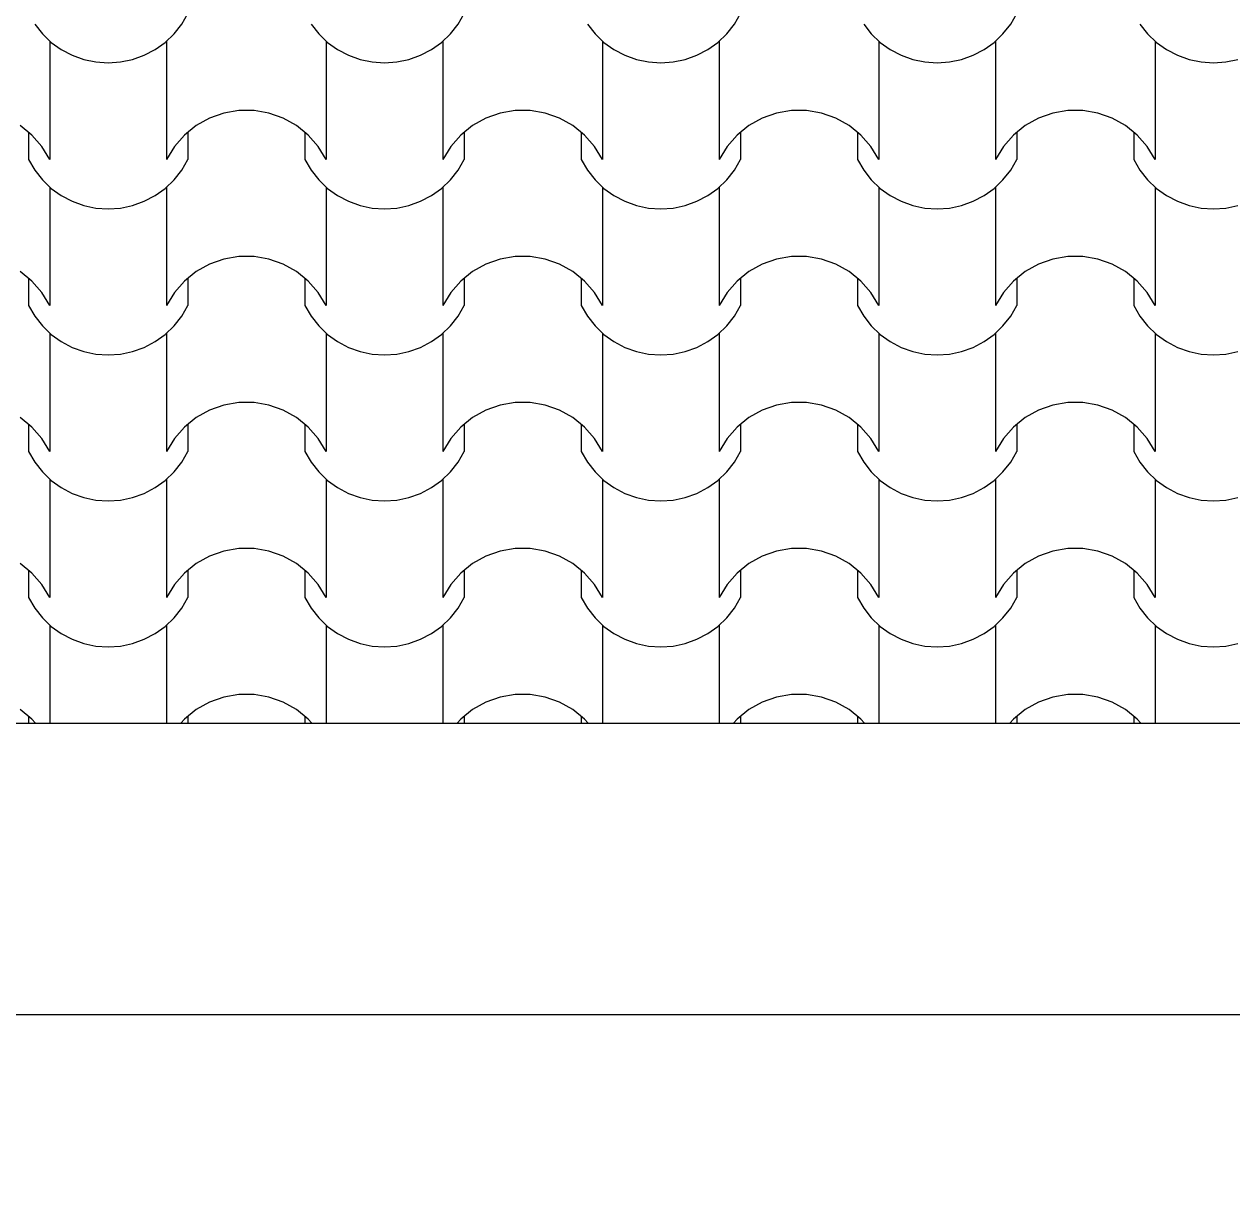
# Model space of a CAD drawing. Header units: millimetres. Extents: x 318905 to 439572, y -5133 to 105868.
# Drawn here: x 367604 to 368847, y 5334 to 6543 of the extents above; entities that cross this region are included whole.
import ezdxf

# ---------------------------------------------------------------- set-up
doc = ezdxf.new("R2010")
doc.units = ezdxf.units.MM
doc.header["$MEASUREMENT"] = 0
for name, color, linetype, lineweight in [('0_Stylo_No__98', 154, 'Continuous', 0), ('2D -  Dessin général_Stylo_No__1', 7, 'Continuous', 5), ('OMBRES_Stylo_No__1', 7, 'Continuous', 5)]:
    doc.layers.add(name, color=color, linetype=linetype, lineweight=lineweight)
doc.layers.add('OMBRES_Stylo_No__82', color=7, linetype='Continuous', lineweight=13, true_color=0xaaaaaa)
doc.styles.add('STYLE_GENERE_3', font='')
doc.styles.get('STYLE_GENERE_3').set_extended_font_data('Arial')
doc.dimstyles.new('STYLE_GENERE__1', dxfattribs={"dimtxt": 200, "dimasz": 142.5, "dimexe": 0.18, "dimexo": 500, "dimgap": 0.09, "dimtad": 0, "dimtih": 1, "dimtoh": 1, "dimlfac": 0.001, "dimzin": 0, "dimdsep": 46, "dimtxsty": 'STYLE_GENERE_3', "dimblk": 'ARROWHEAD_6', "dimblk1": 'ARROWHEAD_6', "dimblk2": 'ARROWHEAD_6', "dimcen": 0.09, "dimclrd": 154, "dimclre": 154, "dimclrt": 154, "dimazin": 0, "dimtfac": 1, "dimtdec": 4, "dimtmove": 0, "dimatfit": 3, "dimfxl": 0, "dimtolj": 1, "dimtzin": 0, "dimarcsym": 0})

# ---------------------------------------------------------------- blocks, each defined once
blk = doc.blocks.new('*X107')
at = {"layer": 'OMBRES_Stylo_No__82', "linetype": 'Continuous'}
for p, q in [((367766.1, 6542.9), (367772.5, 6553.8)), ((368050.6, 6542.9), (368057, 6553.8)), ((368335, 6542.9), (368341.5, 6553.8)), ((368619.5, 6542.9), (368626, 6553.8)), ((367614.7, 6542.9), (367622.6, 6532.9)), ((367758.2, 6532.9), (367766.1, 6542.9)), ((367899.2, 6542.9), (367907.1, 6532.9)), ((368042.7, 6532.9), (368050.6, 6542.9)), ((368183.7, 6542.9), (368191.6, 6532.9)), ((368327.2, 6532.9), (368335, 6542.9)), ((368468.2, 6542.9), (368476, 6532.9)), ((368611.6, 6532.9), (368619.5, 6542.9)), ((368752.6, 6542.9), (368760.5, 6532.9)), ((367622.6, 6532.9), (367631.8, 6524.1)), ((367749, 6524.1), (367758.2, 6532.9)), ((367907.1, 6532.9), (367916.3, 6524.1)), ((368033.5, 6524.1), (368042.7, 6532.9)), ((368191.6, 6532.9), (368200.8, 6524.1)), ((368318, 6524.1), (368327.2, 6532.9)), ((368476, 6532.9), (368485.2, 6524.1)), ((368602.4, 6524.1), (368611.6, 6532.9)), ((368760.5, 6532.9), (368769.7, 6524.1)), ((367630.3, 6525.4), (367630.3, 6464.5)), ((367631.8, 6524.1), (367642.1, 6516.7)), ((367642.1, 6516.7), (367653.3, 6510.8)), ((367727.5, 6510.8), (367738.7, 6516.7)), ((367738.7, 6516.7), (367749, 6524.1)), ((367750.5, 6525.4), (367750.5, 6464.5)), ((367914.8, 6525.4), (367914.8, 6464.5)), ((367916.3, 6524.1), (367926.6, 6516.7)), ((367926.6, 6516.7), (367937.8, 6510.8)), ((368011.9, 6510.8), (368023.2, 6516.7)), ((368023.2, 6516.7), (368033.5, 6524.1)), ((368035, 6525.4), (368035, 6464.5)), ((368199.2, 6525.4), (368199.2, 6464.5)), ((368200.8, 6524.1), (368211.1, 6516.7)), ((368211.1, 6516.7), (368222.3, 6510.8)), ((368296.4, 6510.8), (368307.7, 6516.7)), ((368307.7, 6516.7), (368318, 6524.1)), ((368319.5, 6525.4), (368319.5, 6464.5)), ((368483.7, 6525.4), (368483.7, 6464.5)), ((368485.2, 6524.1), (368495.5, 6516.7)), ((368495.5, 6516.7), (368506.8, 6510.8)), ((368580.9, 6510.8), (368592.1, 6516.7)), ((368592.1, 6516.7), (368602.4, 6524.1)), ((368604, 6525.4), (368604, 6464.5)), ((368768.2, 6525.4), (368768.2, 6464.5)), ((368769.7, 6524.1), (368780, 6516.7)), ((368780, 6516.7), (368791.3, 6510.8)), ((367653.3, 6510.8), (367665.3, 6506.5)), ((367665.3, 6506.5), (367677.7, 6503.9)), ((367677.7, 6503.9), (367690.4, 6503)), ((367690.4, 6503), (367703.1, 6503.9)), ((367703.1, 6503.9), (367715.5, 6506.5)), ((367715.5, 6506.5), (367727.5, 6510.8)), ((367937.8, 6510.8), (367949.8, 6506.5)), ((367949.8, 6506.5), (367962.2, 6503.9)), ((367962.2, 6503.9), (367974.9, 6503)), ((367974.9, 6503), (367987.6, 6503.9)), ((367987.6, 6503.9), (368000, 6506.5)), ((368000, 6506.5), (368011.9, 6510.8)), ((368222.3, 6510.8), (368234.3, 6506.5)), ((368234.3, 6506.5), (368246.7, 6503.9)), ((368246.7, 6503.9), (368259.4, 6503)), ((368259.4, 6503), (368272, 6503.9)), ((368272, 6503.9), (368284.5, 6506.5)), ((368284.5, 6506.5), (368296.4, 6510.8)), ((368506.8, 6510.8), (368518.7, 6506.5)), ((368518.7, 6506.5), (368531.2, 6503.9)), ((368531.2, 6503.9), (368543.8, 6503)), ((368543.8, 6503), (368556.5, 6503.9)), ((368556.5, 6503.9), (368568.9, 6506.5)), ((368568.9, 6506.5), (368580.9, 6510.8)), ((368791.3, 6510.8), (368803.2, 6506.5)), ((368803.2, 6506.5), (368815.6, 6503.9)), ((368815.6, 6503.9), (368828.3, 6503)), ((368828.3, 6503), (368841, 6503.9)), ((368841, 6503.9), (368853.4, 6506.5)), ((367630.3, 6464.5), (367630.3, 6403.5)), ((367750.5, 6464.5), (367750.5, 6403.5)), ((367824.8, 6454), (367809.4, 6451.3)), ((367832.6, 6454), (367824.8, 6454)), ((367840.5, 6454), (367832.6, 6454)), ((367855.9, 6451.3), (367840.5, 6454)), ((367914.8, 6464.5), (367914.8, 6403.5)), ((368035, 6464.5), (368035, 6403.5)), ((368109.3, 6454), (368093.9, 6451.3)), ((368117.1, 6454), (368109.3, 6454)), ((368124.9, 6454), (368117.1, 6454)), ((368140.3, 6451.3), (368124.9, 6454)), ((368199.2, 6464.5), (368199.2, 6403.5)), ((368319.5, 6464.5), (368319.5, 6403.5)), ((368393.8, 6454), (368378.4, 6451.3)), ((368401.6, 6454), (368393.8, 6454)), ((368409.4, 6454), (368401.6, 6454)), ((368424.8, 6451.3), (368409.4, 6454)), ((368483.7, 6464.5), (368483.7, 6403.5)), ((368604, 6464.5), (368604, 6403.5)), ((368678.3, 6454), (368662.9, 6451.3)), ((368686.1, 6454), (368678.3, 6454)), ((368693.9, 6454), (368686.1, 6454)), ((368709.3, 6451.3), (368693.9, 6454)), ((368768.2, 6464.5), (368768.2, 6403.5)), ((367794.7, 6446.1), (367781.1, 6438.5)), ((367809.4, 6451.3), (367794.7, 6446.1)), ((367870.6, 6446.1), (367855.9, 6451.3)), ((367884.2, 6438.5), (367870.6, 6446.1)), ((368079.2, 6446.1), (368065.5, 6438.5)), ((368093.9, 6451.3), (368079.2, 6446.1)), ((368155.1, 6446.1), (368140.3, 6451.3)), ((368168.7, 6438.5), (368155.1, 6446.1)), ((368363.7, 6446.1), (368350, 6438.5)), ((368378.4, 6451.3), (368363.7, 6446.1)), ((368439.5, 6446.1), (368424.8, 6451.3)), ((368453.2, 6438.5), (368439.5, 6446.1)), ((368648.1, 6446.1), (368634.5, 6438.5)), ((368662.9, 6451.3), (368648.1, 6446.1)), ((368724, 6446.1), (368709.3, 6451.3)), ((368737.7, 6438.5), (368724, 6446.1)), ((367611.9, 6428.6), (367599.7, 6438.5)), ((367608.3, 6431.5), (367608.3, 6403.5)), ((367622.1, 6416.8), (367611.9, 6428.6)), ((367768.9, 6428.6), (367758.7, 6416.8)), ((367781.1, 6438.5), (367768.9, 6428.6)), ((367772.5, 6431.5), (367772.5, 6403.5)), ((367896.3, 6428.6), (367884.2, 6438.5)), ((367892.8, 6431.5), (367892.8, 6403.5)), ((367906.6, 6416.8), (367896.3, 6428.6)), ((368053.4, 6428.6), (368043.1, 6416.8)), ((368065.5, 6438.5), (368053.4, 6428.6)), ((368057, 6431.5), (368057, 6403.5)), ((368180.8, 6428.6), (368168.7, 6438.5)), ((368177.2, 6431.5), (368177.2, 6403.5)), ((368191.1, 6416.8), (368180.8, 6428.6)), ((368337.9, 6428.6), (368327.6, 6416.8)), ((368350, 6438.5), (368337.9, 6428.6)), ((368341.5, 6431.5), (368341.5, 6403.5)), ((368465.3, 6428.6), (368453.2, 6438.5)), ((368461.7, 6431.5), (368461.7, 6403.5)), ((368475.6, 6416.8), (368465.3, 6428.6)), ((368622.4, 6428.6), (368612.1, 6416.8)), ((368634.5, 6438.5), (368622.4, 6428.6)), ((368626, 6431.5), (368626, 6403.5)), ((368749.8, 6428.6), (368737.7, 6438.5)), ((368746.2, 6431.5), (368746.2, 6403.5)), ((368760.1, 6416.8), (368749.8, 6428.6)), ((367630.3, 6403.5), (367622.1, 6416.8)), ((367758.7, 6416.8), (367750.5, 6403.5)), ((367914.8, 6403.5), (367906.6, 6416.8)), ((368043.1, 6416.8), (368035, 6403.5)), ((368199.2, 6403.5), (368191.1, 6416.8)), ((368327.6, 6416.8), (368319.5, 6403.5)), ((368483.7, 6403.5), (368475.6, 6416.8)), ((368612.1, 6416.8), (368604, 6403.5)), ((368768.2, 6403.5), (368760.1, 6416.8)), ((367608.3, 6403.5), (367614.7, 6392.5)), ((367766.1, 6392.5), (367772.5, 6403.5)), ((367892.8, 6403.5), (367899.2, 6392.5)), ((368050.6, 6392.5), (368057, 6403.5)), ((368177.2, 6403.5), (368183.7, 6392.5)), ((368335, 6392.5), (368341.5, 6403.5)), ((368461.7, 6403.5), (368468.2, 6392.5)), ((368619.5, 6392.5), (368626, 6403.5)), ((368746.2, 6403.5), (368752.6, 6392.5)), ((367614.7, 6392.5), (367622.6, 6382.6)), ((367758.2, 6382.6), (367766.1, 6392.5)), ((367899.2, 6392.5), (367907.1, 6382.6)), ((368042.7, 6382.6), (368050.6, 6392.5)), ((368183.7, 6392.5), (368191.6, 6382.6)), ((368327.2, 6382.6), (368335, 6392.5)), ((368468.2, 6392.5), (368476, 6382.6)), ((368611.6, 6382.6), (368619.5, 6392.5)), ((368752.6, 6392.5), (368760.5, 6382.6)), ((367622.6, 6382.6), (367631.8, 6373.8)), ((367749, 6373.8), (367758.2, 6382.6)), ((367907.1, 6382.6), (367916.3, 6373.8)), ((368033.5, 6373.8), (368042.7, 6382.6)), ((368191.6, 6382.6), (368200.8, 6373.8)), ((368318, 6373.8), (368327.2, 6382.6)), ((368476, 6382.6), (368485.2, 6373.8)), ((368602.4, 6373.8), (368611.6, 6382.6)), ((368760.5, 6382.6), (368769.7, 6373.8)), ((367630.3, 6375.1), (367630.3, 6314.1)), ((367631.8, 6373.8), (367642.1, 6366.4)), ((367642.1, 6366.4), (367653.3, 6360.5)), ((367727.5, 6360.5), (367738.7, 6366.4)), ((367738.7, 6366.4), (367749, 6373.8)), ((367750.5, 6375.1), (367750.5, 6314.1)), ((367914.8, 6375.1), (367914.8, 6314.1)), ((367916.3, 6373.8), (367926.6, 6366.4)), ((367926.6, 6366.4), (367937.8, 6360.5)), ((368011.9, 6360.5), (368023.2, 6366.4)), ((368023.2, 6366.4), (368033.5, 6373.8)), ((368035, 6375.1), (368035, 6314.1)), ((368199.2, 6375.1), (368199.2, 6314.1)), ((368200.8, 6373.8), (368211.1, 6366.4)), ((368211.1, 6366.4), (368222.3, 6360.5)), ((368296.4, 6360.5), (368307.7, 6366.4)), ((368307.7, 6366.4), (368318, 6373.8)), ((368319.5, 6375.1), (368319.5, 6314.1)), ((368483.7, 6375.1), (368483.7, 6314.1)), ((368485.2, 6373.8), (368495.5, 6366.4)), ((368495.5, 6366.4), (368506.8, 6360.5)), ((368580.9, 6360.5), (368592.1, 6366.4)), ((368592.1, 6366.4), (368602.4, 6373.8)), ((368604, 6375.1), (368604, 6314.1)), ((368768.2, 6375.1), (368768.2, 6314.1)), ((368769.7, 6373.8), (368780, 6366.4)), ((368780, 6366.4), (368791.3, 6360.5)), ((367653.3, 6360.5), (367665.3, 6356.1)), ((367665.3, 6356.1), (367677.7, 6353.5)), ((367703.1, 6353.5), (367715.5, 6356.1)), ((367715.5, 6356.1), (367727.5, 6360.5)), ((367937.8, 6360.5), (367949.8, 6356.1)), ((367949.8, 6356.1), (367962.2, 6353.5)), ((367987.6, 6353.5), (368000, 6356.1)), ((368000, 6356.1), (368011.9, 6360.5)), ((368222.3, 6360.5), (368234.3, 6356.1)), ((368234.3, 6356.1), (368246.7, 6353.5)), ((368272, 6353.5), (368284.5, 6356.1)), ((368284.5, 6356.1), (368296.4, 6360.5)), ((368506.8, 6360.5), (368518.7, 6356.1)), ((368518.7, 6356.1), (368531.2, 6353.5)), ((368556.5, 6353.5), (368568.9, 6356.1)), ((368568.9, 6356.1), (368580.9, 6360.5)), ((368791.3, 6360.5), (368803.2, 6356.1)), ((368803.2, 6356.1), (368815.6, 6353.5)), ((368841, 6353.5), (368853.4, 6356.1)), ((367677.7, 6353.5), (367690.4, 6352.6)), ((367690.4, 6352.6), (367703.1, 6353.5)), ((367962.2, 6353.5), (367974.9, 6352.6)), ((367974.9, 6352.6), (367987.6, 6353.5)), ((368246.7, 6353.5), (368259.4, 6352.6)), ((368259.4, 6352.6), (368272, 6353.5)), ((368531.2, 6353.5), (368543.8, 6352.6)), ((368543.8, 6352.6), (368556.5, 6353.5)), ((368815.6, 6353.5), (368828.3, 6352.6)), ((368828.3, 6352.6), (368841, 6353.5)), ((367630.3, 6314.1), (367630.3, 6253.1)), ((367750.5, 6314.1), (367750.5, 6253.1)), ((367914.8, 6314.1), (367914.8, 6253.1)), ((368035, 6314.1), (368035, 6253.1)), ((368199.2, 6314.1), (368199.2, 6253.1)), ((368319.5, 6314.1), (368319.5, 6253.1)), ((368483.7, 6314.1), (368483.7, 6253.1)), ((368604, 6314.1), (368604, 6253.1)), ((368768.2, 6314.1), (368768.2, 6253.1)), ((367794.7, 6295.8), (367781.1, 6288.1)), ((367809.4, 6301), (367794.7, 6295.8)), ((367824.8, 6303.7), (367809.4, 6301)), ((367832.6, 6303.7), (367824.8, 6303.7)), ((367840.5, 6303.7), (367832.6, 6303.7)), ((367855.9, 6301), (367840.5, 6303.7)), ((367870.6, 6295.8), (367855.9, 6301)), ((367884.2, 6288.1), (367870.6, 6295.8)), ((368079.2, 6295.8), (368065.5, 6288.1)), ((368093.9, 6301), (368079.2, 6295.8)), ((368109.3, 6303.7), (368093.9, 6301)), ((368117.1, 6303.7), (368109.3, 6303.7)), ((368124.9, 6303.7), (368117.1, 6303.7)), ((368140.3, 6301), (368124.9, 6303.7)), ((368155.1, 6295.8), (368140.3, 6301)), ((368168.7, 6288.1), (368155.1, 6295.8)), ((368363.7, 6295.8), (368350, 6288.1)), ((368378.4, 6301), (368363.7, 6295.8)), ((368393.8, 6303.7), (368378.4, 6301)), ((368401.6, 6303.7), (368393.8, 6303.7)), ((368409.4, 6303.7), (368401.6, 6303.7)), ((368424.8, 6301), (368409.4, 6303.7)), ((368439.5, 6295.8), (368424.8, 6301)), ((368453.2, 6288.1), (368439.5, 6295.8)), ((368648.1, 6295.8), (368634.5, 6288.1)), ((368662.9, 6301), (368648.1, 6295.8)), ((368678.3, 6303.7), (368662.9, 6301)), ((368686.1, 6303.7), (368678.3, 6303.7)), ((368693.9, 6303.7), (368686.1, 6303.7)), ((368709.3, 6301), (368693.9, 6303.7)), ((368724, 6295.8), (368709.3, 6301)), ((368737.7, 6288.1), (368724, 6295.8)), ((367611.9, 6278.3), (367599.7, 6288.1)), ((367608.3, 6281.2), (367608.3, 6253.1)), ((367781.1, 6288.1), (367768.9, 6278.3)), ((367772.5, 6281.2), (367772.5, 6253.1)), ((367896.3, 6278.3), (367884.2, 6288.1)), ((367892.8, 6281.2), (367892.8, 6253.1)), ((368065.5, 6288.1), (368053.4, 6278.3)), ((368057, 6281.2), (368057, 6253.1)), ((368180.8, 6278.3), (368168.7, 6288.1)), ((368177.2, 6281.2), (368177.2, 6253.1)), ((368350, 6288.1), (368337.9, 6278.3)), ((368341.5, 6281.2), (368341.5, 6253.1)), ((368465.3, 6278.3), (368453.2, 6288.1)), ((368461.7, 6281.2), (368461.7, 6253.1)), ((368634.5, 6288.1), (368622.4, 6278.3)), ((368626, 6281.2), (368626, 6253.1)), ((368749.8, 6278.3), (368737.7, 6288.1)), ((368746.2, 6281.2), (368746.2, 6253.1)), ((367622.1, 6266.5), (367611.9, 6278.3)), ((367768.9, 6278.3), (367758.7, 6266.5)), ((367906.6, 6266.5), (367896.3, 6278.3)), ((368053.4, 6278.3), (368043.1, 6266.5)), ((368191.1, 6266.5), (368180.8, 6278.3)), ((368337.9, 6278.3), (368327.6, 6266.5)), ((368475.6, 6266.5), (368465.3, 6278.3)), ((368622.4, 6278.3), (368612.1, 6266.5)), ((368760.1, 6266.5), (368749.8, 6278.3)), ((367630.3, 6253.1), (367622.1, 6266.5)), ((367758.7, 6266.5), (367750.5, 6253.1)), ((367914.8, 6253.1), (367906.6, 6266.5)), ((368043.1, 6266.5), (368035, 6253.1)), ((368199.2, 6253.1), (368191.1, 6266.5)), ((368327.6, 6266.5), (368319.5, 6253.1)), ((368483.7, 6253.1), (368475.6, 6266.5)), ((368612.1, 6266.5), (368604, 6253.1)), ((368768.2, 6253.1), (368760.1, 6266.5)), ((367608.3, 6253.1), (367614.7, 6242.2)), ((367614.7, 6242.2), (367622.6, 6232.2)), ((367758.2, 6232.2), (367766.1, 6242.2)), ((367766.1, 6242.2), (367772.5, 6253.1)), ((367892.8, 6253.1), (367899.2, 6242.2)), ((367899.2, 6242.2), (367907.1, 6232.2)), ((368042.7, 6232.2), (368050.6, 6242.2)), ((368050.6, 6242.2), (368057, 6253.1)), ((368177.2, 6253.1), (368183.7, 6242.2)), ((368183.7, 6242.2), (368191.6, 6232.2)), ((368327.2, 6232.2), (368335, 6242.2)), ((368335, 6242.2), (368341.5, 6253.1)), ((368461.7, 6253.1), (368468.2, 6242.2)), ((368468.2, 6242.2), (368476, 6232.2)), ((368611.6, 6232.2), (368619.5, 6242.2)), ((368619.5, 6242.2), (368626, 6253.1)), ((368746.2, 6253.1), (368752.6, 6242.2)), ((368752.6, 6242.2), (368760.5, 6232.2)), ((367622.6, 6232.2), (367631.8, 6223.5)), ((367749, 6223.5), (367758.2, 6232.2)), ((367907.1, 6232.2), (367916.3, 6223.5)), ((368033.5, 6223.5), (368042.7, 6232.2)), ((368191.6, 6232.2), (368200.8, 6223.5)), ((368318, 6223.5), (368327.2, 6232.2)), ((368476, 6232.2), (368485.2, 6223.5)), ((368602.4, 6223.5), (368611.6, 6232.2)), ((368760.5, 6232.2), (368769.7, 6223.5)), ((367630.3, 6224.7), (367630.3, 6163.8)), ((367631.8, 6223.5), (367642.1, 6216)), ((367738.7, 6216), (367749, 6223.5)), ((367750.5, 6224.7), (367750.5, 6163.8)), ((367914.8, 6224.7), (367914.8, 6163.8)), ((367916.3, 6223.5), (367926.6, 6216)), ((368023.2, 6216), (368033.5, 6223.5)), ((368035, 6224.7), (368035, 6163.8)), ((368199.2, 6224.7), (368199.2, 6163.8)), ((368200.8, 6223.5), (368211.1, 6216)), ((368307.7, 6216), (368318, 6223.5)), ((368319.5, 6224.7), (368319.5, 6163.8)), ((368483.7, 6224.7), (368483.7, 6163.8)), ((368485.2, 6223.5), (368495.5, 6216)), ((368592.1, 6216), (368602.4, 6223.5)), ((368604, 6224.7), (368604, 6163.8)), ((368768.2, 6224.7), (368768.2, 6163.8)), ((368769.7, 6223.5), (368780, 6216)), ((367642.1, 6216), (367653.3, 6210.1)), ((367653.3, 6210.1), (367665.3, 6205.8)), ((367665.3, 6205.8), (367677.7, 6203.2)), ((367703.1, 6203.2), (367715.5, 6205.8)), ((367715.5, 6205.8), (367727.5, 6210.1)), ((367727.5, 6210.1), (367738.7, 6216)), ((367926.6, 6216), (367937.8, 6210.1)), ((367937.8, 6210.1), (367949.8, 6205.8)), ((367949.8, 6205.8), (367962.2, 6203.2)), ((367987.6, 6203.2), (368000, 6205.8)), ((368000, 6205.8), (368011.9, 6210.1)), ((368011.9, 6210.1), (368023.2, 6216)), ((368211.1, 6216), (368222.3, 6210.1)), ((368222.3, 6210.1), (368234.3, 6205.8)), ((368234.3, 6205.8), (368246.7, 6203.2)), ((368272, 6203.2), (368284.5, 6205.8)), ((368284.5, 6205.8), (368296.4, 6210.1)), ((368296.4, 6210.1), (368307.7, 6216)), ((368495.5, 6216), (368506.8, 6210.1)), ((368506.8, 6210.1), (368518.7, 6205.8)), ((368518.7, 6205.8), (368531.2, 6203.2)), ((368556.5, 6203.2), (368568.9, 6205.8)), ((368568.9, 6205.8), (368580.9, 6210.1)), ((368580.9, 6210.1), (368592.1, 6216)), ((368780, 6216), (368791.3, 6210.1)), ((368791.3, 6210.1), (368803.2, 6205.8)), ((368803.2, 6205.8), (368815.6, 6203.2)), ((368841, 6203.2), (368853.4, 6205.8)), ((367677.7, 6203.2), (367690.4, 6202.3)), ((367690.4, 6202.3), (367703.1, 6203.2)), ((367962.2, 6203.2), (367974.9, 6202.3)), ((367974.9, 6202.3), (367987.6, 6203.2)), ((368246.7, 6203.2), (368259.4, 6202.3)), ((368259.4, 6202.3), (368272, 6203.2)), ((368531.2, 6203.2), (368543.8, 6202.3)), ((368543.8, 6202.3), (368556.5, 6203.2)), ((368815.6, 6203.2), (368828.3, 6202.3)), ((368828.3, 6202.3), (368841, 6203.2)), ((367630.3, 6163.8), (367630.3, 6102.8)), ((367750.5, 6163.8), (367750.5, 6102.8)), ((367914.8, 6163.8), (367914.8, 6102.8)), ((368035, 6163.8), (368035, 6102.8)), ((368199.2, 6163.8), (368199.2, 6102.8)), ((368319.5, 6163.8), (368319.5, 6102.8)), ((368483.7, 6163.8), (368483.7, 6102.8)), ((368604, 6163.8), (368604, 6102.8)), ((368768.2, 6163.8), (368768.2, 6102.8)), ((367794.7, 6145.4), (367781.1, 6137.8)), ((367809.4, 6150.7), (367794.7, 6145.4)), ((367824.8, 6153.3), (367809.4, 6150.7)), ((367832.6, 6153.3), (367824.8, 6153.3)), ((367840.5, 6153.3), (367832.6, 6153.3)), ((367855.9, 6150.7), (367840.5, 6153.3)), ((367870.6, 6145.4), (367855.9, 6150.7)), ((367884.2, 6137.8), (367870.6, 6145.4)), ((368079.2, 6145.4), (368065.5, 6137.8)), ((368093.9, 6150.7), (368079.2, 6145.4)), ((368109.3, 6153.3), (368093.9, 6150.7)), ((368117.1, 6153.3), (368109.3, 6153.3)), ((368124.9, 6153.3), (368117.1, 6153.3)), ((368140.3, 6150.7), (368124.9, 6153.3)), ((368155.1, 6145.4), (368140.3, 6150.7)), ((368168.7, 6137.8), (368155.1, 6145.4)), ((368363.7, 6145.4), (368350, 6137.8)), ((368378.4, 6150.7), (368363.7, 6145.4)), ((368393.8, 6153.3), (368378.4, 6150.7)), ((368401.6, 6153.3), (368393.8, 6153.3)), ((368409.4, 6153.3), (368401.6, 6153.3)), ((368424.8, 6150.7), (368409.4, 6153.3)), ((368439.5, 6145.4), (368424.8, 6150.7)), ((368453.2, 6137.8), (368439.5, 6145.4)), ((368648.1, 6145.4), (368634.5, 6137.8)), ((368662.9, 6150.7), (368648.1, 6145.4)), ((368678.3, 6153.3), (368662.9, 6150.7)), ((368686.1, 6153.3), (368678.3, 6153.3)), ((368693.9, 6153.3), (368686.1, 6153.3)), ((368709.3, 6150.7), (368693.9, 6153.3)), ((368724, 6145.4), (368709.3, 6150.7)), ((368737.7, 6137.8), (368724, 6145.4)), ((367611.9, 6127.9), (367599.7, 6137.8)), ((367608.3, 6130.8), (367608.3, 6102.8)), ((367781.1, 6137.8), (367768.9, 6127.9)), ((367772.5, 6130.8), (367772.5, 6102.8)), ((367896.3, 6127.9), (367884.2, 6137.8)), ((367892.8, 6130.8), (367892.8, 6102.8)), ((368065.5, 6137.8), (368053.4, 6127.9)), ((368057, 6130.8), (368057, 6102.8)), ((368180.8, 6127.9), (368168.7, 6137.8)), ((368177.2, 6130.8), (368177.2, 6102.8)), ((368350, 6137.8), (368337.9, 6127.9)), ((368341.5, 6130.8), (368341.5, 6102.8)), ((368465.3, 6127.9), (368453.2, 6137.8)), ((368461.7, 6130.8), (368461.7, 6102.8)), ((368634.5, 6137.8), (368622.4, 6127.9)), ((368626, 6130.8), (368626, 6102.8)), ((368749.8, 6127.9), (368737.7, 6137.8)), ((368746.2, 6130.8), (368746.2, 6102.8)), ((367622.1, 6116.2), (367611.9, 6127.9)), ((367768.9, 6127.9), (367758.7, 6116.2)), ((367906.6, 6116.2), (367896.3, 6127.9)), ((368053.4, 6127.9), (368043.1, 6116.2)), ((368191.1, 6116.2), (368180.8, 6127.9)), ((368337.9, 6127.9), (368327.6, 6116.2)), ((368475.6, 6116.2), (368465.3, 6127.9)), ((368622.4, 6127.9), (368612.1, 6116.2)), ((368760.1, 6116.2), (368749.8, 6127.9)), ((367630.3, 6102.8), (367622.1, 6116.2)), ((367758.7, 6116.2), (367750.5, 6102.8)), ((367914.8, 6102.8), (367906.6, 6116.2)), ((368043.1, 6116.2), (368035, 6102.8)), ((368199.2, 6102.8), (368191.1, 6116.2)), ((368327.6, 6116.2), (368319.5, 6102.8)), ((368483.7, 6102.8), (368475.6, 6116.2)), ((368612.1, 6116.2), (368604, 6102.8)), ((368768.2, 6102.8), (368760.1, 6116.2)), ((367608.3, 6102.8), (367614.7, 6091.9)), ((367766.1, 6091.9), (367772.5, 6102.8)), ((367892.8, 6102.8), (367899.2, 6091.9)), ((368050.6, 6091.9), (368057, 6102.8)), ((368177.2, 6102.8), (368183.7, 6091.9)), ((368335, 6091.9), (368341.5, 6102.8)), ((368461.7, 6102.8), (368468.2, 6091.9)), ((368619.5, 6091.9), (368626, 6102.8)), ((368746.2, 6102.8), (368752.6, 6091.9)), ((367614.7, 6091.9), (367622.6, 6081.9)), ((367622.6, 6081.9), (367631.8, 6073.1)), ((367749, 6073.1), (367758.2, 6081.9)), ((367758.2, 6081.9), (367766.1, 6091.9)), ((367899.2, 6091.9), (367907.1, 6081.9)), ((367907.1, 6081.9), (367916.3, 6073.1)), ((368033.5, 6073.1), (368042.7, 6081.9)), ((368042.7, 6081.9), (368050.6, 6091.9)), ((368183.7, 6091.9), (368191.6, 6081.9)), ((368191.6, 6081.9), (368200.8, 6073.1)), ((368318, 6073.1), (368327.2, 6081.9)), ((368327.2, 6081.9), (368335, 6091.9)), ((368468.2, 6091.9), (368476, 6081.9)), ((368476, 6081.9), (368485.2, 6073.1)), ((368602.4, 6073.1), (368611.6, 6081.9)), ((368611.6, 6081.9), (368619.5, 6091.9)), ((368752.6, 6091.9), (368760.5, 6081.9)), ((368760.5, 6081.9), (368769.7, 6073.1)), ((367630.3, 6074.4), (367630.3, 6013.4)), ((367631.8, 6073.1), (367642.1, 6065.7)), ((367738.7, 6065.7), (367749, 6073.1)), ((367750.5, 6074.4), (367750.5, 6013.4)), ((367914.8, 6074.4), (367914.8, 6013.4)), ((367916.3, 6073.1), (367926.6, 6065.7)), ((368023.2, 6065.7), (368033.5, 6073.1)), ((368035, 6074.4), (368035, 6013.4)), ((368199.2, 6074.4), (368199.2, 6013.4)), ((368200.8, 6073.1), (368211.1, 6065.7)), ((368307.7, 6065.7), (368318, 6073.1)), ((368319.5, 6074.4), (368319.5, 6013.4)), ((368483.7, 6074.4), (368483.7, 6013.4)), ((368485.2, 6073.1), (368495.5, 6065.7)), ((368592.1, 6065.7), (368602.4, 6073.1)), ((368604, 6074.4), (368604, 6013.4)), ((368768.2, 6074.4), (368768.2, 6013.4)), ((368769.7, 6073.1), (368780, 6065.7)), ((367642.1, 6065.7), (367653.3, 6059.8)), ((367653.3, 6059.8), (367665.3, 6055.5)), ((367665.3, 6055.5), (367677.7, 6052.9)), ((367703.1, 6052.9), (367715.5, 6055.5)), ((367715.5, 6055.5), (367727.5, 6059.8)), ((367727.5, 6059.8), (367738.7, 6065.7)), ((367926.6, 6065.7), (367937.8, 6059.8)), ((367937.8, 6059.8), (367949.8, 6055.5)), ((367949.8, 6055.5), (367962.2, 6052.9)), ((367987.6, 6052.9), (368000, 6055.5)), ((368000, 6055.5), (368011.9, 6059.8)), ((368011.9, 6059.8), (368023.2, 6065.7)), ((368211.1, 6065.7), (368222.3, 6059.8)), ((368222.3, 6059.8), (368234.3, 6055.5)), ((368234.3, 6055.5), (368246.7, 6052.9)), ((368272, 6052.9), (368284.5, 6055.5)), ((368284.5, 6055.5), (368296.4, 6059.8)), ((368296.4, 6059.8), (368307.7, 6065.7)), ((368495.5, 6065.7), (368506.8, 6059.8)), ((368506.8, 6059.8), (368518.7, 6055.5)), ((368518.7, 6055.5), (368531.2, 6052.9)), ((368556.5, 6052.9), (368568.9, 6055.5)), ((368568.9, 6055.5), (368580.9, 6059.8)), ((368580.9, 6059.8), (368592.1, 6065.7)), ((368780, 6065.7), (368791.3, 6059.8)), ((368791.3, 6059.8), (368803.2, 6055.5)), ((368803.2, 6055.5), (368815.6, 6052.9)), ((368841, 6052.9), (368853.4, 6055.5)), ((367677.7, 6052.9), (367690.4, 6052)), ((367690.4, 6052), (367703.1, 6052.9)), ((367962.2, 6052.9), (367974.9, 6052)), ((367974.9, 6052), (367987.6, 6052.9)), ((368246.7, 6052.9), (368259.4, 6052)), ((368259.4, 6052), (368272, 6052.9)), ((368531.2, 6052.9), (368543.8, 6052)), ((368543.8, 6052), (368556.5, 6052.9)), ((368815.6, 6052.9), (368828.3, 6052)), ((368828.3, 6052), (368841, 6052.9)), ((367630.3, 6013.4), (367630.3, 5952.5)), ((367750.5, 6013.4), (367750.5, 5952.5)), ((367914.8, 6013.4), (367914.8, 5952.5)), ((368035, 6013.4), (368035, 5952.5)), ((368199.2, 6013.4), (368199.2, 5952.5)), ((368319.5, 6013.4), (368319.5, 5952.5)), ((368483.7, 6013.4), (368483.7, 5952.5)), ((368604, 6013.4), (368604, 5952.5)), ((368768.2, 6013.4), (368768.2, 5952.5)), ((367794.7, 5995.1), (367781.1, 5987.4)), ((367809.4, 6000.3), (367794.7, 5995.1)), ((367824.8, 6003), (367809.4, 6000.3)), ((367832.6, 6003), (367824.8, 6003)), ((367840.5, 6003), (367832.6, 6003)), ((367855.9, 6000.3), (367840.5, 6003)), ((367870.6, 5995.1), (367855.9, 6000.3)), ((367884.2, 5987.4), (367870.6, 5995.1)), ((368079.2, 5995.1), (368065.5, 5987.4)), ((368093.9, 6000.3), (368079.2, 5995.1)), ((368109.3, 6003), (368093.9, 6000.3)), ((368117.1, 6003), (368109.3, 6003)), ((368124.9, 6003), (368117.1, 6003)), ((368140.3, 6000.3), (368124.9, 6003)), ((368155.1, 5995.1), (368140.3, 6000.3)), ((368168.7, 5987.4), (368155.1, 5995.1)), ((368363.7, 5995.1), (368350, 5987.4)), ((368378.4, 6000.3), (368363.7, 5995.1)), ((368393.8, 6003), (368378.4, 6000.3)), ((368401.6, 6003), (368393.8, 6003)), ((368409.4, 6003), (368401.6, 6003)), ((368424.8, 6000.3), (368409.4, 6003)), ((368439.5, 5995.1), (368424.8, 6000.3)), ((368453.2, 5987.4), (368439.5, 5995.1)), ((368648.1, 5995.1), (368634.5, 5987.4)), ((368662.9, 6000.3), (368648.1, 5995.1)), ((368678.3, 6003), (368662.9, 6000.3)), ((368686.1, 6003), (368678.3, 6003)), ((368693.9, 6003), (368686.1, 6003)), ((368709.3, 6000.3), (368693.9, 6003)), ((368724, 5995.1), (368709.3, 6000.3)), ((368737.7, 5987.4), (368724, 5995.1)), ((367611.9, 5977.6), (367599.7, 5987.4)), ((367781.1, 5987.4), (367768.9, 5977.6)), ((367896.3, 5977.6), (367884.2, 5987.4)), ((368065.5, 5987.4), (368053.4, 5977.6)), ((368180.8, 5977.6), (368168.7, 5987.4)), ((368350, 5987.4), (368337.9, 5977.6)), ((368465.3, 5977.6), (368453.2, 5987.4)), ((368634.5, 5987.4), (368622.4, 5977.6)), ((368749.8, 5977.6), (368737.7, 5987.4)), ((367608.3, 5980.5), (367608.3, 5952.5)), ((367622.1, 5965.8), (367611.9, 5977.6)), ((367768.9, 5977.6), (367758.7, 5965.8)), ((367772.5, 5980.5), (367772.5, 5952.5)), ((367892.8, 5980.5), (367892.8, 5952.5)), ((367906.6, 5965.8), (367896.3, 5977.6)), ((368053.4, 5977.6), (368043.1, 5965.8)), ((368057, 5980.5), (368057, 5952.5)), ((368177.2, 5980.5), (368177.2, 5952.5)), ((368191.1, 5965.8), (368180.8, 5977.6)), ((368337.9, 5977.6), (368327.6, 5965.8)), ((368341.5, 5980.5), (368341.5, 5952.5)), ((368461.7, 5980.5), (368461.7, 5952.5)), ((368475.6, 5965.8), (368465.3, 5977.6)), ((368622.4, 5977.6), (368612.1, 5965.8)), ((368626, 5980.5), (368626, 5952.5)), ((368746.2, 5980.5), (368746.2, 5952.5)), ((368760.1, 5965.8), (368749.8, 5977.6)), ((367630.3, 5952.5), (367622.1, 5965.8)), ((367758.7, 5965.8), (367750.5, 5952.5)), ((367914.8, 5952.5), (367906.6, 5965.8)), ((368043.1, 5965.8), (368035, 5952.5)), ((368199.2, 5952.5), (368191.1, 5965.8)), ((368327.6, 5965.8), (368319.5, 5952.5)), ((368483.7, 5952.5), (368475.6, 5965.8)), ((368612.1, 5965.8), (368604, 5952.5)), ((368768.2, 5952.5), (368760.1, 5965.8)), ((367608.3, 5952.5), (367614.7, 5941.5)), ((367766.1, 5941.5), (367772.5, 5952.5)), ((367892.8, 5952.5), (367899.2, 5941.5)), ((368050.6, 5941.5), (368057, 5952.5)), ((368177.2, 5952.5), (368183.7, 5941.5)), ((368335, 5941.5), (368341.5, 5952.5)), ((368461.7, 5952.5), (368468.2, 5941.5)), ((368619.5, 5941.5), (368626, 5952.5)), ((368746.2, 5952.5), (368752.6, 5941.5)), ((367614.7, 5941.5), (367622.6, 5931.6)), ((367622.6, 5931.6), (367631.8, 5922.8)), ((367749, 5922.8), (367758.2, 5931.6)), ((367758.2, 5931.6), (367766.1, 5941.5)), ((367899.2, 5941.5), (367907.1, 5931.6)), ((367907.1, 5931.6), (367916.3, 5922.8)), ((368033.5, 5922.8), (368042.7, 5931.6)), ((368042.7, 5931.6), (368050.6, 5941.5)), ((368183.7, 5941.5), (368191.6, 5931.6)), ((368191.6, 5931.6), (368200.8, 5922.8)), ((368318, 5922.8), (368327.2, 5931.6)), ((368327.2, 5931.6), (368335, 5941.5)), ((368468.2, 5941.5), (368476, 5931.6)), ((368476, 5931.6), (368485.2, 5922.8)), ((368602.4, 5922.8), (368611.6, 5931.6)), ((368611.6, 5931.6), (368619.5, 5941.5)), ((368752.6, 5941.5), (368760.5, 5931.6)), ((368760.5, 5931.6), (368769.7, 5922.8)), ((367630.3, 5924.1), (367630.3, 5863.1)), ((367631.8, 5922.8), (367642.1, 5915.4)), ((367738.7, 5915.4), (367749, 5922.8)), ((367750.5, 5924.1), (367750.5, 5863.1)), ((367914.8, 5924.1), (367914.8, 5863.1)), ((367916.3, 5922.8), (367926.6, 5915.4)), ((368023.2, 5915.4), (368033.5, 5922.8)), ((368035, 5924.1), (368035, 5863.1)), ((368199.2, 5924.1), (368199.2, 5863.1)), ((368200.8, 5922.8), (368211.1, 5915.4)), ((368307.7, 5915.4), (368318, 5922.8)), ((368319.5, 5924.1), (368319.5, 5863.1)), ((368483.7, 5924.1), (368483.7, 5863.1)), ((368485.2, 5922.8), (368495.5, 5915.4)), ((368592.1, 5915.4), (368602.4, 5922.8)), ((368604, 5924.1), (368604, 5863.1)), ((368768.2, 5924.1), (368768.2, 5863.1)), ((368769.7, 5922.8), (368780, 5915.4)), ((367642.1, 5915.4), (367653.3, 5909.5)), ((367653.3, 5909.5), (367665.3, 5905.1)), ((367715.5, 5905.1), (367727.5, 5909.5)), ((367727.5, 5909.5), (367738.7, 5915.4)), ((367926.6, 5915.4), (367937.8, 5909.5)), ((367937.8, 5909.5), (367949.8, 5905.1)), ((368000, 5905.1), (368011.9, 5909.5)), ((368011.9, 5909.5), (368023.2, 5915.4)), ((368211.1, 5915.4), (368222.3, 5909.5)), ((368222.3, 5909.5), (368234.3, 5905.1)), ((368284.5, 5905.1), (368296.4, 5909.5)), ((368296.4, 5909.5), (368307.7, 5915.4)), ((368495.5, 5915.4), (368506.8, 5909.5)), ((368506.8, 5909.5), (368518.7, 5905.1)), ((368568.9, 5905.1), (368580.9, 5909.5)), ((368580.9, 5909.5), (368592.1, 5915.4)), ((368780, 5915.4), (368791.3, 5909.5)), ((368791.3, 5909.5), (368803.2, 5905.1)), ((367665.3, 5905.1), (367677.7, 5902.5)), ((367677.7, 5902.5), (367690.4, 5901.6)), ((367690.4, 5901.6), (367703.1, 5902.5)), ((367703.1, 5902.5), (367715.5, 5905.1)), ((367949.8, 5905.1), (367962.2, 5902.5)), ((367962.2, 5902.5), (367974.9, 5901.6)), ((367974.9, 5901.6), (367987.6, 5902.5)), ((367987.6, 5902.5), (368000, 5905.1)), ((368234.3, 5905.1), (368246.7, 5902.5)), ((368246.7, 5902.5), (368259.4, 5901.6)), ((368259.4, 5901.6), (368272, 5902.5)), ((368272, 5902.5), (368284.5, 5905.1)), ((368518.7, 5905.1), (368531.2, 5902.5)), ((368531.2, 5902.5), (368543.8, 5901.6)), ((368543.8, 5901.6), (368556.5, 5902.5)), ((368556.5, 5902.5), (368568.9, 5905.1)), ((368803.2, 5905.1), (368815.6, 5902.5)), ((368815.6, 5902.5), (368828.3, 5901.6)), ((368828.3, 5901.6), (368841, 5902.5)), ((368841, 5902.5), (368853.4, 5905.1)), ((367630.3, 5863.1), (367630.3, 5823)), ((367750.5, 5863.1), (367750.5, 5823)), ((367914.8, 5863.1), (367914.8, 5823)), ((368035, 5863.1), (368035, 5823)), ((368199.2, 5863.1), (368199.2, 5823)), ((368319.5, 5863.1), (368319.5, 5823)), ((368483.7, 5863.1), (368483.7, 5823)), ((368604, 5863.1), (368604, 5823)), ((368768.2, 5863.1), (368768.2, 5823)), ((367794.7, 5844.8), (367781.1, 5837.1)), ((367809.4, 5850), (367794.7, 5844.8)), ((367824.8, 5852.6), (367809.4, 5850)), ((367832.6, 5852.6), (367824.8, 5852.6)), ((367840.5, 5852.6), (367832.6, 5852.6)), ((367855.9, 5850), (367840.5, 5852.6)), ((367870.6, 5844.8), (367855.9, 5850)), ((367884.2, 5837.1), (367870.6, 5844.8)), ((368079.2, 5844.8), (368065.5, 5837.1)), ((368093.9, 5850), (368079.2, 5844.8)), ((368109.3, 5852.6), (368093.9, 5850)), ((368117.1, 5852.6), (368109.3, 5852.6)), ((368124.9, 5852.6), (368117.1, 5852.6)), ((368140.3, 5850), (368124.9, 5852.6)), ((368155.1, 5844.8), (368140.3, 5850)), ((368168.7, 5837.1), (368155.1, 5844.8)), ((368363.7, 5844.8), (368350, 5837.1)), ((368378.4, 5850), (368363.7, 5844.8)), ((368393.8, 5852.6), (368378.4, 5850)), ((368401.6, 5852.6), (368393.8, 5852.6)), ((368409.4, 5852.6), (368401.6, 5852.6)), ((368424.8, 5850), (368409.4, 5852.6)), ((368439.5, 5844.8), (368424.8, 5850)), ((368453.2, 5837.1), (368439.5, 5844.8)), ((368648.1, 5844.8), (368634.5, 5837.1)), ((368662.9, 5850), (368648.1, 5844.8)), ((368678.3, 5852.6), (368662.9, 5850)), ((368686.1, 5852.6), (368678.3, 5852.6)), ((368693.9, 5852.6), (368686.1, 5852.6)), ((368709.3, 5850), (368693.9, 5852.6)), ((368724, 5844.8), (368709.3, 5850)), ((368737.7, 5837.1), (368724, 5844.8)), ((367611.9, 5827.3), (367599.7, 5837.1)), ((367781.1, 5837.1), (367768.9, 5827.3)), ((367896.3, 5827.3), (367884.2, 5837.1)), ((368065.5, 5837.1), (368053.4, 5827.3)), ((368180.8, 5827.3), (368168.7, 5837.1)), ((368350, 5837.1), (368337.9, 5827.3)), ((368465.3, 5827.3), (368453.2, 5837.1)), ((368634.5, 5837.1), (368622.4, 5827.3)), ((368749.8, 5827.3), (368737.7, 5837.1)), ((367608.3, 5830.2), (367608.3, 5823)), ((367615.6, 5823), (367611.9, 5827.3)), ((367768.9, 5827.3), (367765.2, 5823)), ((367772.5, 5830.2), (367772.5, 5823)), ((367892.8, 5830.2), (367892.8, 5823)), ((367900.1, 5823), (367896.3, 5827.3)), ((368053.4, 5827.3), (368049.7, 5823)), ((368057, 5830.2), (368057, 5823)), ((368177.2, 5830.2), (368177.2, 5823)), ((368184.6, 5823), (368180.8, 5827.3)), ((368337.9, 5827.3), (368334.1, 5823)), ((368341.5, 5830.2), (368341.5, 5823)), ((368461.7, 5830.2), (368461.7, 5823)), ((368469.1, 5823), (368465.3, 5827.3)), ((368622.4, 5827.3), (368618.6, 5823)), ((368626, 5830.2), (368626, 5823)), ((368746.2, 5830.2), (368746.2, 5823)), ((368753.5, 5823), (368749.8, 5827.3))]:
    blk.add_line(p, q, dxfattribs=at)
blk = doc.blocks.new('Hachure_26', base_point=(0, 4000))
at = {"layer": 'OMBRES_Stylo_No__1', "linetype": 'Continuous'}
blk.add_line((361366.4, 5823), (369844.5, 5823), dxfattribs=at)
at = {"layer": 'OMBRES_Stylo_No__82', "linetype": 'Continuous'}
blk.add_blockref('*X107', (0, 0), dxfattribs=at)
blk = doc.blocks.new('*D124')
at = {"layer": '0_Stylo_No__98', "linetype": 'Continuous'}
for p, q in [((352187.7, 7634.5), (352187.7, 7747)), ((352262.7, 7559.5), (352112.7, 7709.5)), ((352687.7, 7634.5), (352047.1, 7634.5)), ((352187.7, 3678.3), (352187.7, 7634.5)), ((352187.7, -552.4), (352187.7, 3403.7)), ((352112.7, -477.4), (352262.7, -627.4)), ((352328.3, -552.4), (351687.7, -552.4)), ((352187.7, -664.9), (352187.7, -552.4))]:
    blk.add_line(p, q, dxfattribs=at)
at = {"layer": '0_Stylo_No__98', "insert": (351920.8, 3441), "char_height": 200, "attachment_point": 7, "style": 'STYLE_GENERE_3'}
blk.add_mtext('\\A1;{\\pql;\\fArial|b0|i0|c0|p34;8,19}', dxfattribs=at)
blk = doc.blocks.new('ARROWHEAD_6')
at = {"color": 0, "linetype": 'Continuous', "lineweight": 0}
for p, q in [((-0.5, -0.5), (0.5, 0.5)), ((0, 0), (-1, 0))]:
    blk.add_line(p, q, dxfattribs=at)

msp = doc.modelspace()

# ---------------------------------------------------------------- linework, layer by layer
at = {"layer": '2D -  Dessin général_Stylo_No__1', "linetype": 'Continuous'}
for p, q in [((369844.465, 5822.959), (354049.368, 5823.012)), ((369844.465, 5522.959), (354049.368, 5523.012))]:
    msp.add_line(p, q, dxfattribs=at)

# ---------------------------------------------------------------- block references
at = {"layer": 'OMBRES_Stylo_No__82', "linetype": 'Continuous'}
msp.add_blockref('Hachure_26', (0, 4000), dxfattribs=at)

# ---------------------------------------------------------------- dimensions: what is measured, and where the dimension line sits
at = {"color": 154, "linetype": 'Continuous', "lineweight": 0}
dim = msp.add_linear_dim(base=(352187.679, 7634.463), p1=(352187.679, -552.434), p2=(369844.465, 7634.463), angle=90, dimstyle='STYLE_GENERE__1', dxfattribs=at)
dim.commit()
dim.dimension.update_dxf_attribs({"geometry": '*D124', "text_midpoint": (352215.877, 3541.014), "dimtype": 160})

doc.saveas('drawing.dxf')
